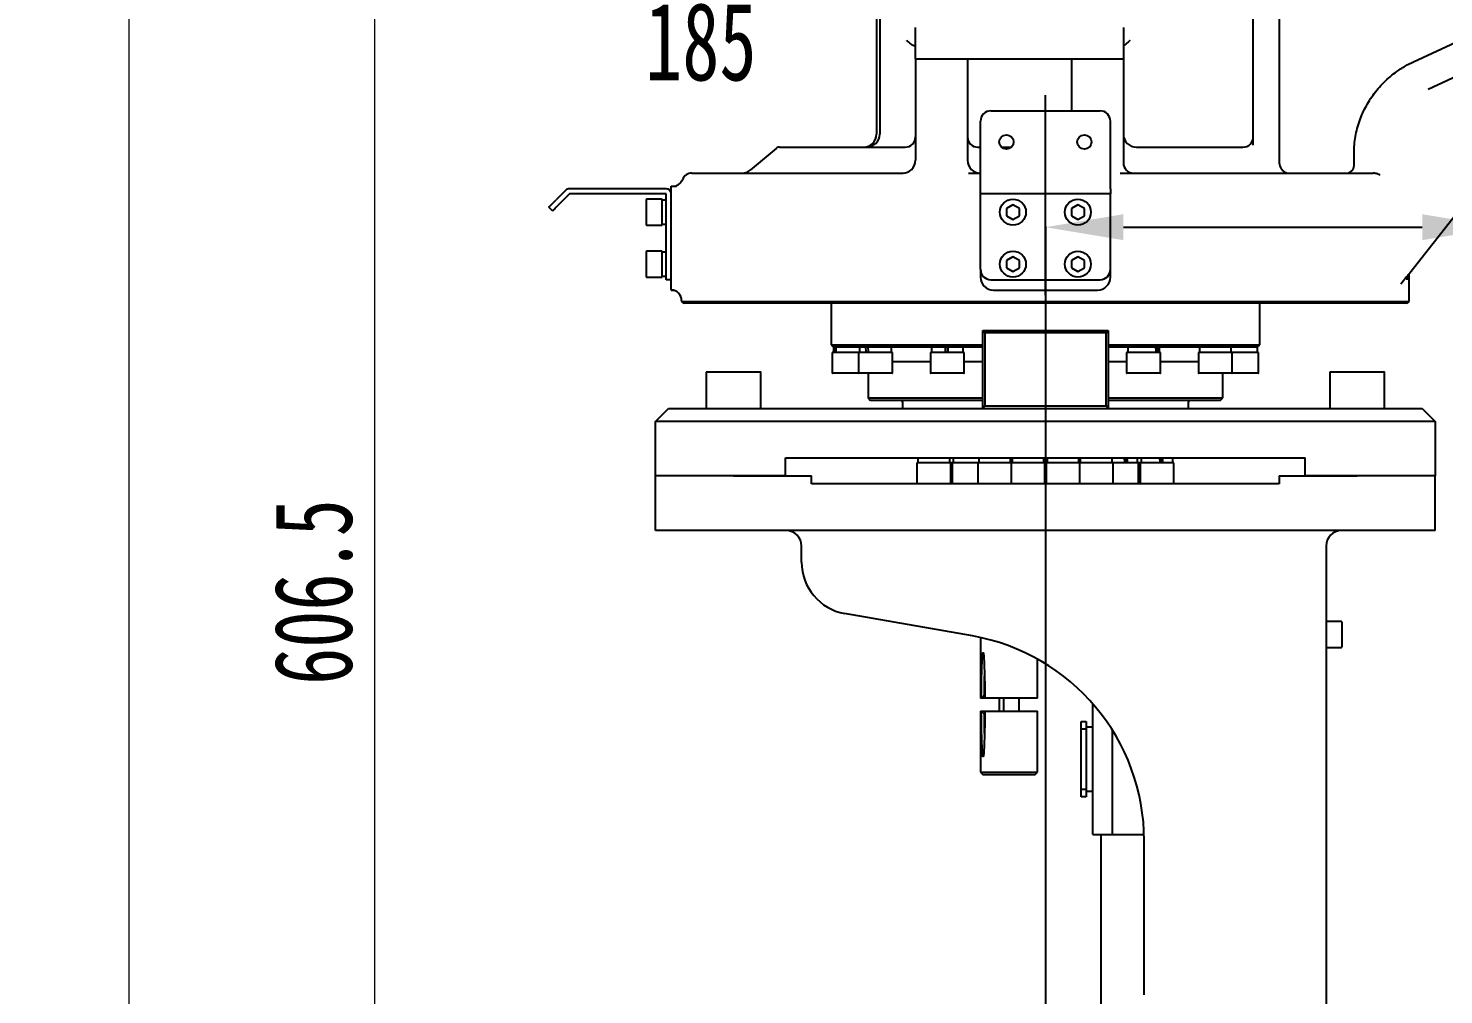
# Model space of a CAD drawing. Header units: millimetres. Extents: x 0 to 420, y 0 to 297.
# Drawn here: x 51.1 to 105.6, y 143.9 to 181.1 of the extents above; entities that cross this region are included whole.
import ezdxf

# ---------------------------------------------------------------- set-up
doc = ezdxf.new("R2010")
doc.units = ezdxf.units.MM
doc.linetypes.add('CENTERX2', pattern=[20.32, 12.7, -2.54, 2.54, -2.54])
doc.layers.get('0').update_dxf_attribs({"lineweight": 18})
doc.layers.add('中心线层', color=1, linetype='CENTERX2', lineweight=18)
doc.layers.add('标注层', color=7, linetype='Continuous', lineweight=15)
doc.styles.add('SLDTEXTSTYLE6', font='', dxfattribs={"width": 0.7})
doc.styles.get("Standard").update_dxf_attribs({"font": ''})
doc.styles.get('SLDTEXTSTYLE6').set_extended_font_data('宋体')
doc.styles.get('Standard').set_extended_font_data('宋体')
doc.dimstyles.new('2', dxfattribs={"dimscale": 2, "dimtxt": 2.5, "dimasz": 2.5, "dimexe": 1.25, "dimexo": 0.625, "dimtad": 1, "dimtih": 1, "dimtoh": 1, "dimdec": 0, "dimlfac": 10, "dimdsep": 46, "dimtxsty": 'Standard', "dimcen": 2.5, "dimdle": 5, "dimadec": 0, "dimazin": 0, "dimtfac": 1, "dimtdec": 0, "dimtmove": 0, "dimatfit": 3, "dimfxl": 1, "dimtolj": 1, "dimarcsym": 0})
doc.dimstyles.new('SLDDIMSTYLE3', dxfattribs={"dimtxt": 3, "dimasz": 3, "dimexe": 0, "dimexo": 0.0625, "dimgap": 0.75, "dimtad": 1, "dimdec": 1, "dimlfac": 10, "dimrnd": 1e-09, "dimzin": 12, "dimdsep": 46, "dimtxsty": 'SLDTEXTSTYLE6', "dimcen": 0.09, "dimdle": 6, "dimadec": 0, "dimazin": 3, "dimtfac": 1, "dimtdec": 3, "dimtofl": 0, "dimtmove": 0, "dimatfit": 3, "dimfxl": 1, "dimfrac": 2, "dimtolj": 1, "dimarcsym": 0})
doc.dimstyles.new('SLDDIMSTYLE5', dxfattribs={"dimtxt": 3, "dimasz": 3, "dimexe": 0, "dimexo": 0.0625, "dimgap": 0.75, "dimtad": 1, "dimdec": 6, "dimlfac": 10, "dimrnd": 1e-09, "dimzin": 12, "dimdsep": 46, "dimtxsty": 'SLDTEXTSTYLE6', "dimcen": 0.09, "dimdle": 6, "dimadec": 0, "dimazin": 3, "dimtfac": 1, "dimtdec": 3, "dimtofl": 0, "dimtmove": 0, "dimatfit": 3, "dimfxl": 1, "dimfrac": 2, "dimtolj": 1, "dimarcsym": 0})

# ---------------------------------------------------------------- blocks, each defined once
blk = doc.blocks.new('*X12')
at = {"layer": '标注层', "transparency": 16777216}
for points in [[(55.004, 272.821), (54.543, 269.821), (55.466, 269.821)], [(55.004, 129.828), (55.466, 132.828), (54.543, 132.828)]]:
    blk.add_hatch(color=256, dxfattribs=at).paths.add_polyline_path(points, flags=0)
for p, q in [((168.537, 272.821), (54.504, 272.821)), ((55.004, 272.821), (55.004, 129.828)), ((72.275, 129.828), (54.504, 129.828))]:
    blk.add_line(p, q, dxfattribs=at)
at = {"layer": '标注层', "transparency": 16777216, "insert": (51.137, 196.087), "char_height": 3, "width": 17.01117, "attachment_point": 1, "rotation": 90, "style": 'SLDTEXTSTYLE6'}
blk.add_mtext('1429.9', dxfattribs=at)
blk = doc.blocks.new('*X14')
at = {"layer": '标注层', "transparency": 16777216}
for points in [[(64.456, 190.478), (63.994, 187.478), (64.917, 187.478)], [(64.456, 129.828), (64.917, 132.828), (63.994, 132.828)]]:
    blk.add_hatch(color=256, dxfattribs=at).paths.add_polyline_path(points, flags=0)
for p, q in [((107.775, 190.478), (63.956, 190.478)), ((64.456, 190.478), (64.456, 129.828)), ((100.275, 129.828), (63.956, 129.828))]:
    blk.add_line(p, q, dxfattribs=at)
at = {"layer": '标注层', "transparency": 16777216, "insert": (60.589, 155.788), "char_height": 3, "width": 14.35978, "attachment_point": 1, "rotation": 90, "style": 'SLDTEXTSTYLE6'}
blk.add_mtext('606.5', dxfattribs=at)
blk = doc.blocks.new('*X16')
at = {"linetype": 'Continuous', "transparency": 16777216}
for points in [[(93.275, 173.9), (93.275, 172.9), (90.275, 173.4)], [(104.775, 173.9), (104.775, 172.9), (107.775, 173.4)]]:
    blk.add_hatch(color=0, dxfattribs=at).paths.add_polyline_path(points, flags=0)
at = {"color": 0, "linetype": 'Continuous', "lineweight": -2, "transparency": 16777216}
for p, q in [((107.775, 180.966), (107.775, 173.4)), ((90.275, 170.841), (90.275, 173.4)), ((93.275, 173.4), (104.775, 173.4)), ((107.775, 173.4), (118.514, 173.4))]:
    blk.add_line(p, q, dxfattribs=at)
at = {"color": 0, "linetype": 'Continuous', "lineweight": 0, "transparency": 16777216, "insert": (115.314, 177.15), "char_height": 3, "width": 7.95419, "attachment_point": 2, "style": 'SLDTEXTSTYLE6'}
blk.add_mtext('175', dxfattribs=at)
blk = doc.blocks.new('*X17')
at = {"linetype": 'Continuous', "transparency": 16777216}
for points in [[(92.275, 183.299), (92.275, 182.299), (89.275, 182.799)], [(104.775, 183.299), (104.775, 182.299), (107.775, 182.799)]]:
    blk.add_hatch(color=0, dxfattribs=at).paths.add_polyline_path(points, flags=0)
at = {"color": 0, "linetype": 'Continuous', "lineweight": -2, "transparency": 16777216}
for p, q in [((89.275, 198.016), (89.275, 182.799)), ((89.275, 182.799), (73.816, 182.799)), ((104.775, 182.799), (92.275, 182.799)), ((107.775, 181.091), (107.775, 182.799))]:
    blk.add_line(p, q, dxfattribs=at)
at = {"color": 0, "linetype": 'Continuous', "lineweight": 0, "transparency": 16777216, "insert": (77.016, 182.049), "char_height": 3, "width": 7.95419, "attachment_point": 2, "style": 'SLDTEXTSTYLE6'}
blk.add_mtext('185', dxfattribs=at)
blk = doc.blocks.new('SW_CENTERMARKSYMBOL_0')
at = {"layer": '中心线层', "color": 0}
for p, q in [((0, 0.3), (0, 9.45)), ((-0.3, 0), (-9.45, 0)), ((0, 0), (-0.15, 0)), ((0, 0), (0, 0.15)), ((0, 0), (0, -0.15)), ((0, 0), (0.15, 0)), ((0.3, 0), (9.45, 0)), ((0, -0.3), (0, -9.45))]:
    blk.add_line(p, q, dxfattribs=at)
blk = doc.blocks.new('*X41')
at = {"layer": '标注层', "transparency": 16777216}
for points in [[(95.275, 119.71), (95.275, 118.043), (90.275, 118.876)], [(230.664, 119.71), (230.664, 118.043), (235.664, 118.876)]]:
    blk.add_hatch(color=0, dxfattribs=at).paths.add_polyline_path(points, flags=0)
at = {"layer": '标注层', "color": 0, "lineweight": -2, "transparency": 16777216}
for p, q in [((235.664, 191.99), (235.664, 116.376)), ((90.275, 173.428), (90.275, 116.376)), ((95.275, 118.876), (230.664, 118.876))]:
    blk.add_line(p, q, dxfattribs=at)
at = {"layer": '标注层', "color": 0, "transparency": 16777216, "insert": (162.969, 122.626), "char_height": 5, "width": 40.50279, "attachment_point": 5}
blk.add_mtext('1453.9', dxfattribs=at)

msp = doc.modelspace()

# ---------------------------------------------------------------- linework, layer by layer
at = {"color": 161, "linetype": 'Continuous', "lineweight": 25, "true_color": 0x67adff}
for p, q in [((98.27515766, 176.55043494), (98.27515766, 185.11008214)), ((99.2751582, 185.14142226), (99.2751582, 175.8780409)), ((83.77515808, 182.57804107), (83.77515808, 176.97803866)), ((83.89863357, 182.57804107), (83.89863357, 176.97803866)), ((111.79003105, 181.86811399), (105.0049989, 178.70420407)), ((85.27515777, 179.87804007), (85.27515777, 181.0780425)), ((93.27515778, 181.0780425), (93.27515778, 179.87804007)), ((111.89481303, 181.2785704), (104.29404363, 171.63629424)), ((85.23256541, 180.37803959), (85.27515777, 180.37803959)), ((93.27515778, 180.37803959), (93.28068238, 180.37803959)), ((104.43565533, 179.76276766), (106.23169676, 180.60027551)), ((85.27515777, 179.87804007), (85.27515777, 175.97803961)), ((85.27515777, 179.87804007), (87.22909712, 179.87804007)), ((87.22909712, 179.87804007), (91.32121861, 179.87804007)), ((87.27515791, 179.87804007), (87.27515791, 175.97803961)), ((91.27515782, 179.87804007), (91.27515782, 177.87803899)), ((91.32121861, 179.87804007), (93.27515778, 179.87804007)), ((93.27515778, 179.87804007), (93.27515778, 175.8780409)), ((90.27515784, 170.77803983), (90.27515784, 178.47803983)), ((88.17515787, 177.87803899), (92.37515781, 177.87803899)), ((87.77515781, 174.87803887), (87.77515781, 177.47804116)), ((92.77515788, 174.87803887), (92.77515788, 177.47804116)), ((80.03970519, 176.47803914), (84.8751577, 176.47803914)), ((87.67515779, 176.47803914), (87.77515781, 176.47803914)), ((88.58641204, 176.47803914), (88.96390371, 176.47803914)), ((93.77515786, 176.47803914), (97.8751576, 176.47803914)), ((79.91114766, 176.43124949), (78.91456619, 175.59501719)), ((102.15185494, 175.77803921), (102.15185494, 176.26377236)), ((76.6751571, 175.47804009), (84.79568459, 175.47804009)), ((87.32099835, 175.47804009), (87.77515781, 175.47804009)), ((93.15055296, 175.47804009), (102.88269505, 175.47804009)), ((75.67515806, 174.87803887), (71.95800081, 174.87803887)), ((75.87515846, 174.97804057), (76.0736762, 174.97804057)), ((75.87515846, 174.67803847), (75.87515846, 174.97804057)), ((87.77515781, 174.67803847), (87.77515781, 174.87803887)), ((92.77515788, 174.87803887), (92.77515788, 174.67803847)), ((71.81657985, 174.81946241), (71.45089344, 174.45377599)), ((71.95800081, 174.67803847), (71.5923144, 174.31235503)), ((75.67515806, 174.67803847), (71.95800081, 174.67803847)), ((74.92315755, 173.48804068), (74.92315755, 174.46803938)), ((75.52315727, 174.47804104), (74.93315772, 174.47804104)), ((75.52315727, 173.47803902), (75.52315727, 174.47804104)), ((75.67515806, 174.43828475), (75.52315727, 174.43828475)), ((75.67515806, 171.77804004), (75.67515806, 174.67803847)), ((75.87515846, 171.77804004), (75.87515846, 174.67803847)), ((75.87515846, 171.47804092), (75.87515846, 174.47804104)), ((92.77515788, 174.67803847), (87.77515781, 174.67803847)), ((87.77515781, 171.77804004), (87.77515781, 174.67803847)), ((92.77515788, 171.77804004), (92.77515788, 174.67803847)), ((71.30947247, 174.02951311), (71.16805151, 174.17093407)), ((89.02515782, 174.26403951), (88.77747454, 174.12103902)), ((88.77747454, 174.12103902), (88.77747454, 173.83504104)), ((88.77747454, 173.83504104), (89.02515782, 173.69204055)), ((89.27284111, 174.12103902), (89.02515782, 174.26403951)), ((89.02515782, 173.69204055), (89.27284111, 173.83504104)), ((89.27284111, 173.83504104), (89.27284111, 174.12103902)), ((91.52515786, 174.26403951), (91.27747458, 174.12103902)), ((91.27747458, 174.12103902), (91.27747458, 173.83504104)), ((91.27747458, 173.83504104), (91.52515786, 173.69204055)), ((91.77284114, 174.12103902), (91.52515786, 174.26403951)), ((91.52515786, 173.69204055), (91.77284114, 173.83504104)), ((91.77284114, 173.83504104), (91.77284114, 174.12103902)), ((74.93315772, 173.47803902), (75.52315727, 173.47803902)), ((75.52315727, 173.51779233), (75.67515806, 173.51779233)), ((74.92315755, 171.4880396), (74.92315755, 172.46803831)), ((75.52315727, 172.47803997), (74.93315772, 172.47803997)), ((75.52315727, 171.47804092), (75.52315727, 172.47803997)), ((75.67515806, 172.43828665), (75.52315727, 172.43828665)), ((89.02515782, 172.26403843), (88.77747454, 172.12104093)), ((88.77747454, 172.12104093), (88.77747454, 171.83503996)), ((89.27284111, 172.12104093), (89.02515782, 172.26403843)), ((89.27284111, 171.83503996), (89.27284111, 172.12104093)), ((91.52515786, 172.26403843), (91.27747458, 172.12104093)), ((91.27747458, 172.12104093), (91.27747458, 171.83503996)), ((91.77284114, 172.12104093), (91.52515786, 172.26403843)), ((91.77284114, 171.83503996), (91.77284114, 172.12104093)), ((75.67515806, 171.37803923), (75.67515806, 171.77804004)), ((87.77515781, 171.77804004), (87.77515781, 171.47804092)), ((88.77747454, 171.83503996), (89.02515782, 171.69203948)), ((89.02515782, 171.69203948), (89.27284111, 171.83503996)), ((91.27747458, 171.83503996), (91.52515786, 171.69203948)), ((91.52515786, 171.69203948), (91.77284114, 171.83503996)), ((92.77515788, 171.47804092), (92.77515788, 171.77804004)), ((104.2751579, 170.53577494), (104.2751579, 171.61233615)), ((74.93315772, 171.47804092), (75.52315727, 171.47804092)), ((75.52315727, 171.51779424), (75.67515806, 171.51779424)), ((75.87515846, 171.37803923), (75.67515806, 171.37803923)), ((75.87515846, 170.97803842), (75.87515846, 171.47804092)), ((88.17515787, 171.37803923), (92.37515781, 171.37803923)), ((75.87515846, 170.97803842), (76.01472274, 170.97803842)), ((76.27515778, 170.57804059), (76.27515778, 170.53577494)), ((76.27515778, 170.53577494), (76.37515799, 170.4780389)), ((76.27515778, 170.53577494), (90.27515784, 170.53577494)), ((90.27515784, 170.4780389), (76.37515799, 170.4780389)), ((82.02515751, 170.4780389), (82.02515751, 168.87803864)), ((88.27515789, 170.97803842), (90.27515784, 170.97803842)), ((90.27515784, 170.97803842), (92.2751578, 170.97803842)), ((90.27515784, 170.53577494), (104.2751579, 170.53577494)), ((104.1751577, 170.4780389), (90.27515784, 170.4780389)), ((98.52515817, 168.87803864), (98.52515817, 170.4780389)), ((104.1751577, 170.4780389), (104.2751579, 170.53577494)), ((87.86144819, 169.42804049), (87.94227656, 169.3280388)), ((87.86144819, 169.42804049), (92.68886749, 169.42804049)), ((87.86144819, 166.42804038), (87.86144819, 169.42804049)), ((92.60803912, 169.3280388), (92.68886749, 169.42804049)), ((92.68886749, 169.42804049), (92.68886749, 166.42804038)), ((82.02515751, 168.87803864), (82.12515772, 168.77803992)), ((82.02515751, 168.87803864), (87.86144819, 168.87803864)), ((92.60803912, 169.3280388), (87.94227656, 169.3280388)), ((87.94227656, 169.3280388), (87.94227656, 166.52803909)), ((92.60803912, 166.52803909), (92.60803912, 169.3280388)), ((92.68886749, 168.87803864), (98.52515817, 168.87803864)), ((98.42515797, 168.77803992), (98.52515817, 168.87803864)), ((82.07515762, 168.5785402), (82.07515762, 167.78854023)), ((83.08666632, 168.5785402), (82.07515762, 168.5785402)), ((82.11484909, 168.77803992), (82.11484909, 168.5785402)), ((82.12598399, 168.77803992), (82.11484909, 168.77803992)), ((83.15974236, 168.77803992), (82.12598399, 168.77803992)), ((83.08666632, 168.5785402), (83.08666632, 167.78854023)), ((84.38666597, 168.5785402), (83.08666632, 168.5785402)), ((83.1263578, 168.77803992), (83.1263578, 168.5785402)), ((83.27579037, 168.77803992), (83.15974236, 168.77803992)), ((86.10015795, 168.77803992), (83.27579037, 168.77803992)), ((84.3469745, 168.5785402), (84.3469745, 168.77803992)), ((84.38666597, 167.78854023), (84.38666597, 168.5785402)), ((85.85015782, 168.5785402), (85.85015782, 167.78854023)), ((87.15015784, 168.5785402), (85.85015782, 168.5785402)), ((85.88984929, 168.77803992), (85.88984929, 168.5785402)), ((86.30107217, 168.77803992), (86.10015795, 168.77803992)), ((87.86144819, 168.77803992), (86.30107217, 168.77803992)), ((87.11046636, 168.5785402), (87.11046636, 168.77803992)), ((87.15015784, 167.78854023), (87.15015784, 168.5785402)), ((94.24924352, 168.77803992), (92.68886749, 168.77803992)), ((93.40015784, 168.5785402), (93.40015784, 167.78854023)), ((94.70015787, 168.5785402), (93.40015784, 168.5785402)), ((93.43984932, 168.77803992), (93.43984932, 168.5785402)), ((94.45015774, 168.77803992), (94.24924352, 168.77803992)), ((97.27452532, 168.77803992), (94.45015774, 168.77803992)), ((94.66046639, 168.5785402), (94.66046639, 168.77803992)), ((94.70015787, 167.78854023), (94.70015787, 168.5785402)), ((96.16364971, 168.5785402), (96.16364971, 167.78854023)), ((97.46364937, 168.5785402), (96.16364971, 168.5785402)), ((96.20334119, 168.77803992), (96.20334119, 168.5785402)), ((97.39057333, 168.77803992), (97.27452532, 168.77803992)), ((98.4243317, 168.77803992), (97.39057333, 168.77803992)), ((97.46364937, 167.78854023), (97.46364937, 168.5785402)), ((98.47515807, 168.5785402), (97.46364937, 168.5785402)), ((98.43546659, 168.77803992), (98.42515797, 168.77803992)), ((98.43546659, 168.5785402), (98.43546659, 168.77803992)), ((98.47515807, 167.78854023), (98.47515807, 168.5785402)), ((77.22515747, 167.81803857), (77.22515747, 166.42804038)), ((77.23515764, 167.82804023), (79.31515783, 167.82804023)), ((79.325158, 166.42804038), (79.325158, 167.81803857)), ((83.10547084, 167.77853858), (82.08515779, 167.77853858)), ((83.10547084, 167.77853858), (83.09666574, 167.77853858)), ((84.37666618, 167.77853858), (83.10547084, 167.77853858)), ((83.45015779, 167.77853858), (83.45015779, 166.82804119)), ((84.38666597, 168.22804104), (85.85015782, 168.22804104)), ((86.00642555, 167.77853858), (85.86015798, 167.77853858)), ((87.14015767, 167.77853858), (86.00642555, 167.77853858)), ((87.15015784, 168.22804104), (87.86144819, 168.22804104)), ((92.68886749, 168.22804104), (93.40015784, 168.22804104)), ((94.1559548, 167.77853858), (93.41015801, 167.77853858)), ((94.6901577, 167.77853858), (94.1559548, 167.77853858)), ((94.70015787, 168.22804104), (96.16364971, 168.22804104)), ((97.22086996, 167.77853858), (96.17364951, 167.77853858)), ((97.10015789, 166.82804119), (97.10015789, 167.77853858)), ((97.45364994, 167.77853858), (97.22086996, 167.77853858)), ((98.42468709, 167.77853858), (97.45364994, 167.77853858)), ((98.4651579, 167.77853858), (98.42468709, 167.77853858)), ((101.22515768, 167.81803857), (101.22515768, 166.42804038)), ((101.23515785, 167.82804023), (103.31515804, 167.82804023)), ((103.32515821, 166.42804038), (103.32515821, 167.81803857)), ((83.45015779, 166.82804119), (83.550158, 166.72803949)), ((83.45015779, 166.82804119), (87.86144819, 166.82804119)), ((87.86144819, 166.72803949), (83.550158, 166.72803949)), ((84.77515787, 166.67804014), (84.77515787, 166.42804038)), ((92.68886749, 166.82804119), (97.10015789, 166.82804119)), ((97.00015769, 166.72803949), (92.68886749, 166.72803949)), ((95.77515781, 166.42804038), (95.77515781, 166.67804014)), ((97.00015769, 166.72803949), (97.10015789, 166.82804119)), ((75.27515725, 165.92804085), (75.77515826, 166.42804038)), ((75.77515826, 166.42804038), (78.27515811, 166.42804038)), ((78.27515811, 166.42804038), (102.27515757, 166.42804038)), ((87.94227656, 166.52803909), (87.86144819, 166.42804038)), ((87.94227656, 166.52803909), (92.60803912, 166.52803909)), ((92.68886749, 166.42804038), (92.60803912, 166.52803909)), ((102.27515757, 166.42804038), (104.77515743, 166.42804038)), ((104.77515743, 166.42804038), (105.27515844, 165.92804085)), ((75.27515725, 163.82804107), (75.27515725, 165.92804085)), ((78.27515811, 165.92804085), (75.27515725, 165.92804085)), ((102.27515757, 165.92804085), (78.27515811, 165.92804085)), ((105.27515844, 165.92804085), (102.27515757, 165.92804085)), ((105.27515844, 165.92804085), (105.27515844, 163.82804107)), ((80.27515769, 163.82804107), (80.27515769, 164.528041)), ((80.27515769, 164.528041), (100.27515799, 164.528041)), ((85.37074238, 164.528041), (85.37074238, 164.32854127)), ((86.59135945, 164.32854127), (86.59135945, 164.528041)), ((86.73040666, 164.528041), (86.73040666, 164.32854127)), ((87.71269009, 164.528041), (87.71269009, 164.32854127)), ((88.93330725, 164.32854127), (88.93330725, 164.528041)), ((88.99218109, 164.528041), (88.99218109, 164.32854127)), ((90.21279816, 164.32854127), (90.21279816, 164.528041)), ((90.33751753, 164.528041), (90.33751753, 164.32854127)), ((91.5581346, 164.32854127), (91.5581346, 164.528041)), ((91.61700843, 164.528041), (91.61700843, 164.32854127)), ((92.8376256, 164.32854127), (92.8376256, 164.528041)), ((93.81990902, 164.32854127), (93.81990902, 164.528041)), ((93.95895623, 164.528041), (93.95895623, 164.32854127)), ((95.1795733, 164.32854127), (95.1795733, 164.528041)), ((100.27515799, 163.82804107), (100.27515799, 164.528041)), ((85.33105091, 164.32854127), (85.33105091, 163.53854131)), ((85.36922582, 164.32854127), (85.33105091, 164.32854127)), ((86.63105093, 164.32854127), (85.36922582, 164.32854127)), ((86.63105093, 163.53854131), (86.63105093, 164.32854127)), ((86.69071518, 164.32854127), (86.63105093, 164.32854127)), ((86.69071518, 164.32854127), (86.69071518, 163.53854131)), ((86.72889009, 164.32854127), (86.69071518, 164.32854127)), ((87.67299861, 164.32854127), (86.72889009, 164.32854127)), ((87.67299861, 164.32854127), (87.67299861, 163.53854131)), ((88.81898387, 164.32854127), (87.67299861, 164.32854127)), ((88.95248961, 164.32854127), (88.81898387, 164.32854127)), ((88.95248961, 164.32854127), (88.95248961, 163.53854131)), ((90.09847483, 164.32854127), (88.95248961, 164.32854127)), ((90.25248964, 164.32854127), (90.09847483, 164.32854127)), ((90.25248964, 163.53854131), (90.25248964, 164.32854127)), ((90.29782604, 164.32854127), (90.29782604, 163.53854131)), ((91.44381121, 164.32854127), (90.29782604, 164.32854127)), ((91.59782607, 164.32854127), (91.44381121, 164.32854127)), ((91.59782607, 163.53854131), (91.59782607, 164.32854127)), ((92.72330221, 164.32854127), (91.59782607, 164.32854127)), ((92.87731707, 164.32854127), (92.72330221, 164.32854127)), ((92.87731707, 163.53854131), (92.87731707, 164.32854127)), ((93.8596005, 164.32854127), (92.87731707, 164.32854127)), ((93.8596005, 163.53854131), (93.8596005, 164.32854127)), ((93.91926475, 164.32854127), (93.8596005, 164.32854127)), ((93.91926475, 164.32854127), (93.91926475, 163.53854131)), ((95.21926478, 164.32854127), (93.91926475, 164.32854127)), ((95.21926478, 163.53854131), (95.21926478, 164.32854127)), ((78.27515811, 163.82804107), (75.27515725, 163.82804107)), ((75.27515725, 161.72804128), (75.27515725, 163.82804107)), ((80.27515769, 163.82804107), (78.27515811, 163.82804107)), ((78.27515811, 163.82804107), (81.27515748, 163.82804107)), ((81.27515748, 163.52803897), (81.27515748, 163.82804107)), ((99.2751582, 163.52803897), (81.27515748, 163.52803897)), ((86.62105076, 163.52853965), (85.3410507, 163.52853965)), ((86.70071498, 163.52853965), (86.62105076, 163.52853965)), ((87.68299878, 163.52853965), (86.70071498, 163.52853965)), ((88.96248969, 163.52853965), (87.68299878, 163.52853965)), ((90.24248964, 163.52853965), (88.96248969, 163.52853965)), ((90.29782604, 163.72803937), (90.25248964, 163.72803937)), ((91.587826, 163.52853965), (90.30782604, 163.52853965)), ((92.8673169, 163.52853965), (91.587826, 163.52853965)), ((93.0955429, 163.52853965), (92.8673169, 163.52853965)), ((93.84960071, 163.52853965), (93.0955429, 163.52853965)), ((93.92926492, 163.52853965), (93.84960071, 163.52853965)), ((94.45520737, 163.52853965), (93.92926492, 163.52853965)), ((95.20926498, 163.52853965), (94.45520737, 163.52853965)), ((99.2751582, 163.82804107), (99.2751582, 163.52803897)), ((99.2751582, 163.82804107), (102.27515757, 163.82804107)), ((102.27515757, 163.82804107), (100.27515799, 163.82804107)), ((105.27515844, 163.82804107), (102.27515757, 163.82804107)), ((105.27515844, 161.72804128), (105.27515844, 163.82804107)), ((78.27515811, 161.72804128), (75.27515725, 161.72804128)), ((102.27515757, 161.72804128), (78.27515811, 161.72804128)), ((105.27515844, 161.72804128), (102.27515757, 161.72804128)), ((80.89472562, 160.50623845), (80.89472562, 161.12804007)), ((101.07515812, 161.12804007), (101.07515812, 136.57299991)), ((87.46434324, 157.6696385), (82.54742906, 158.53662383)), ((101.66515768, 158.22803866), (101.07515812, 158.22803866)), ((101.67515785, 158.21803998), (101.67515785, 157.23804127)), ((87.78166831, 157.60704767), (87.78166831, 155.27804088)), ((101.07515812, 157.22803961), (101.66515768, 157.22803961)), ((89.96864729, 155.27804088), (89.96864729, 156.77979182)), ((87.78195925, 155.27804088), (87.78166831, 155.27804088)), ((87.80807056, 155.27804088), (87.78195925, 155.27804088)), ((87.80892458, 155.27804088), (87.80807056, 155.27804088)), ((87.80892458, 155.27804088), (87.91212686, 155.39785813)), ((87.94340831, 155.27804088), (87.80892458, 155.27804088)), ((87.91212686, 155.39785813), (87.94276718, 155.39785813)), ((87.9695198, 155.27804088), (87.94340831, 155.27804088)), ((88.48627996, 155.27804088), (87.9695198, 155.27804088)), ((89.48569823, 155.27804088), (88.48627996, 155.27804088)), ((88.48990299, 155.27804088), (88.48990299, 154.77803986)), ((88.66041269, 155.27804088), (88.66041269, 154.77803986)), ((89.26041261, 154.77803986), (89.26041261, 155.27804088)), ((89.96864729, 155.27804088), (89.48569823, 155.27804088)), ((87.78166831, 154.77803986), (87.78166831, 152.42804032)), ((87.78166831, 154.77803986), (87.78195925, 154.77803986)), ((87.78195925, 154.77803986), (87.80807056, 154.77803986)), ((87.80807056, 154.77803986), (87.80892458, 154.77803986)), ((87.91212686, 154.65821963), (87.80892458, 154.77803986)), ((87.80892458, 154.77803986), (87.94340831, 154.77803986)), ((87.94340831, 154.77803986), (87.9695198, 154.77803986)), ((87.9695198, 154.77803986), (88.48627996, 154.77803986)), ((88.48627996, 154.77803986), (89.48569823, 154.77803986)), ((89.48569823, 154.77803986), (89.96864729, 154.77803986)), ((89.96864729, 152.42804032), (89.96864729, 154.77803986)), ((92.1051579, 150.02803992), (92.1051579, 155.04846763)), ((87.94276718, 154.65821963), (87.91212686, 154.65821963)), ((91.65515783, 154.37804054), (91.84515778, 154.37804054)), ((91.65515783, 154.07803993), (91.65515783, 154.37804054)), ((91.84515778, 154.37804054), (91.84515778, 154.07803993)), ((91.84515778, 154.17804014), (92.1051579, 154.17804014)), ((91.84515778, 154.07803993), (91.65515783, 154.07803993)), ((91.65515783, 151.77803974), (91.65515783, 154.07803993)), ((91.84515778, 154.07803993), (91.84515778, 151.77803974)), ((92.85515793, 150.02803992), (92.85515793, 154.03754007)), ((87.78166831, 152.42804032), (87.88166833, 152.32804011)), ((87.78166831, 152.42804032), (87.78195925, 152.42804032)), ((87.78195925, 152.42804032), (87.9695198, 152.42804032)), ((87.88190097, 152.32804011), (87.88166833, 152.32804011)), ((88.06946151, 152.32804011), (87.88190097, 152.32804011)), ((87.9695198, 152.42804032), (88.48627996, 152.42804032)), ((88.48286964, 152.32804011), (88.06946151, 152.32804011)), ((89.4822881, 152.32804011), (88.48286964, 152.32804011)), ((88.48627996, 152.42804032), (89.48569823, 152.42804032)), ((89.86864727, 152.32804011), (89.4822881, 152.32804011)), ((89.48569823, 152.42804032), (89.96864729, 152.42804032)), ((89.86864727, 152.32804011), (89.96864729, 152.42804032)), ((91.65515783, 151.77803974), (91.84515778, 151.77803974)), ((91.65515783, 151.47803914), (91.65515783, 151.77803974)), ((91.84515778, 151.47803914), (91.65515783, 151.47803914)), ((91.84515778, 151.77803974), (91.84515778, 151.47803914)), ((92.1051579, 151.67803954), (91.84515778, 151.67803954)), ((92.1051579, 150.02803992), (92.85515793, 150.02803992)), ((92.40515776, 150.02803992), (92.40515776, 141.8280397)), ((92.85515793, 150.02803992), (94.07165073, 150.02803992)), ((94.07515772, 143.86490326), (94.07515772, 149.79117702))]:
    msp.add_line(p, q, dxfattribs=at)
for points in [[(71.16805151, 174.17093407), (71.17348597, 174.17636703), (71.18958071, 174.19246327), (71.21571884, 174.21859991), (71.25089303, 174.25377559), (71.29375473, 174.29663729), (71.34265438, 174.34553694), (71.39571444, 174.39859699), (71.45089344, 174.45377599)], [(71.5923144, 174.31235503), (71.5371354, 174.25717305), (71.48407534, 174.20411598), (71.43517569, 174.15521633), (71.39231548, 174.11235463), (71.3571398, 174.07717895), (71.33100316, 174.05104231), (71.31490693, 174.03494607), (71.30947247, 174.02951311)], [(104.29404363, 171.63629424), (104.17362884, 171.48353647), (104.05811206, 171.33699249), (103.95219758, 171.2026317)], [(87.80807056, 155.27804088), (87.80988068, 155.54798137), (87.81293709, 155.80808412), (87.8171815, 156.05342578), (87.82253418, 156.27936911), (87.82889344, 156.48163151), (87.83613913, 156.65639233), (87.84413416, 156.8003435), (87.8527271, 156.91075813), (87.86175553, 156.98555004), (87.87104864, 157.02330362), (87.88043041, 157.02330362), (87.88972333, 156.98555004), (87.89875176, 156.91075813), (87.90734489, 156.8003435), (87.91533973, 156.65639233), (87.92258542, 156.48163151), (87.92894487, 156.27936911), (87.93429736, 156.05342578), (87.93854196, 155.80808412), (87.94159819, 155.54798137), (87.94340831, 155.27804088)], [(87.94340831, 154.77803986), (87.94159819, 154.50809937), (87.93854196, 154.24799662), (87.93429736, 154.00265347), (87.92894487, 153.77671163), (87.92258542, 153.57444774), (87.91533973, 153.39968692), (87.90734489, 153.25573575), (87.89875176, 153.14532112), (87.88972333, 153.07052921), (87.88043041, 153.03277563), (87.87104864, 153.03277563), (87.86175553, 153.07052921), (87.8527271, 153.14532112), (87.84413416, 153.25573575), (87.83613913, 153.39968692), (87.82889344, 153.57444774), (87.82253418, 153.77671163), (87.8171815, 154.00265347), (87.81293709, 154.24799662), (87.80988068, 154.50809937), (87.80807056, 154.77803986)]]:
    msp.add_lwpolyline(points, dxfattribs=at)
for centre, radius in [((88.77515784, 176.67803983), 0.275), ((91.77515784, 176.67803983), 0.275), ((89.02515784, 173.97803983), 0.5), ((91.52515784, 173.97803983), 0.5), ((89.02515784, 171.97803983), 0.5), ((91.52515784, 171.97803983), 0.5)]:
    msp.add_circle(centre, radius, dxfattribs=at)
for centre, radius, start, end in [((88.17515784, 177.47803983), 0.4, 90, 180), ((92.37515784, 177.47803983), 0.4, 0, 90), ((80.03970548, 176.27803983), 0.2, 90, 130), ((83.27515784, 176.97803983), 0.5, 270, 0), ((83.39863368, 176.97803983), 0.5, 270, 0), ((84.87515784, 176.87803983), 0.4, 270, 0), ((87.67515784, 176.87803983), 0.4, 180, 270), ((93.77515784, 176.97803983), 0.5, 180, 270), ((97.87515784, 176.87803983), 0.4, 270, 0), ((84.77515784, 175.97803983), 0.5, 270, 0), ((87.77515784, 175.97803983), 0.5, 180, 270), ((76.67515784, 175.07803983), 0.4, 90, 157.975687163), ((78.59317273, 175.97803983), 0.5, 270, 310), ((93.67515784, 175.87803983), 0.4, 180, 270), ((99.67515784, 175.87803983), 0.4, 180, 216.017085424), ((101.85185467, 175.77803983), 0.3, 270, 0), ((71.95800055, 174.67803983), 0.2, 90, 135), ((75.67515784, 174.67803983), 0.2, 0, 90), ((75.93353799, 175.37803983), 0.4, 270, 337.975687163), ((74.93315784, 174.46803983), 0.01, 90, 180), ((74.93315784, 173.48803983), 0.01, 180, 270), ((74.93315784, 172.46803983), 0.01, 90, 180), ((88.17515784, 171.77803983), 0.4, 180, 270), ((92.37515784, 171.77803983), 0.4, 270, 360), ((74.93315784, 171.48803983), 0.01, 180, 270), ((88.27515784, 171.47803983), 0.5, 180, 270), ((92.27515784, 171.47803983), 0.5, 270, 0), ((75.87515784, 170.57803983), 0.4, 360, 90), ((77.23515784, 167.81803983), 0.01, 90, 180), ((79.31515784, 167.81803983), 0.01, 0, 90), ((82.08515784, 167.78853983), 0.01, 180, 270), ((83.09666604, 167.78853983), 0.01, 180, 270), ((84.37666604, 167.78853983), 0.01, 270, 0), ((85.86015784, 167.78853983), 0.01, 180, 270), ((87.14015784, 167.78853983), 0.01, 270, 0), ((93.41015784, 167.78853983), 0.01, 180, 270), ((94.69015784, 167.78853983), 0.01, 270, 0), ((96.17364964, 167.78853983), 0.01, 180, 270), ((97.45364964, 167.78853983), 0.01, 270, 0), ((98.46515784, 167.78853983), 0.01, 270, 0), ((101.23515784, 167.81803983), 0.01, 90, 180), ((103.31515784, 167.81803983), 0.01, 0, 90), ((84.72515784, 166.67803983), 0.05, 0, 90), ((95.82515784, 166.67803983), 0.05, 90, 180), ((85.34105084, 163.53853983), 0.01, 180, 270), ((86.62105084, 163.53853983), 0.01, 270, 360), ((86.70071504, 163.53853983), 0.01, 180, 270), ((87.68299869, 163.53853983), 0.01, 180, 270), ((88.96248964, 163.53853983), 0.01, 180, 270), ((90.24248964, 163.53853983), 0.01, 270, 360), ((90.30782604, 163.53853983), 0.01, 180, 270), ((91.58782604, 163.53853983), 0.01, 270, 360), ((92.86731699, 163.53853983), 0.01, 270, 360), ((93.84960064, 163.53853983), 0.01, 270, 360), ((93.92926484, 163.53853983), 0.01, 180, 270), ((95.20926484, 163.53853983), 0.01, 270, 360), ((80.29472548, 161.12803983), 0.6, 0, 90), ((101.67515784, 161.12803983), 0.6, 90, 180), ((82.89472548, 160.50623909), 2, 180, 260), ((101.66515784, 158.21803983), 0.01, 0, 90), ((86.07515784, 149.79117693), 8, 0, 80), ((101.66515784, 157.23803983), 0.01, 270, 0), ((126.39708167, 155.18997068), 38.48551629, 178.326550336, 179.690503526), ((126.39776778, 154.86611895), 38.48620245, 180.309508633, 181.673437505)]:
    msp.add_arc(centre, radius, start, end, dxfattribs=at)
for centre, major_axis, ratio, start_param, end_param in [((82.72515784, 168.19549886), (-0.26913332, 6.95630603), 0.0787432987, 1.4839091675, 1.5126583736), ((82.72515784, 169.39689328), (-0.26913332, 6.95630603), 0.0787432987, 1.6568301233, 1.6856642918), ((83.73666604, 168.19549886), (-0.50713145, 6.95629427), 0.0488119028, 1.4833971704, 1.5121463765), ((83.73666604, 169.39689328), (-0.50713145, 6.95629427), 0.0488119028, 1.6563181262, 1.6851522947), ((86.50015784, 168.19549886), (-0.60883839, 6.95633733), 0.0060859045, 1.486423011, 1.5151722171), ((86.50015784, 168.19549886), (-0.39903647, 4.55922679), 0.0060859045, 1.4421415732, 1.4861500754), ((86.50015784, 169.39689328), (-0.60883839, 6.95633733), 0.0060859045, 1.6593439668, 1.6881781353), ((94.05015784, 168.19549886), (-0.34316096, 6.95629376), 0.0725522834, 4.7639013728, 4.7926505789), ((94.05015784, 169.39689328), (-0.34316096, 6.95629376), 0.0725522834, 4.5908954546, 4.6197296231), ((96.81364964, 168.19549886), (-0.04298916, 6.95633729), 0.0875162549, 4.7669395967, 4.7956888028), ((96.81364964, 169.39689328), (-0.04298916, 6.95633729), 0.0875162549, 4.5939336785, 4.622767847), ((93.20960064, 163.94549886), (-0.58981363, 6.9563256), 0.0225452766, 4.7655688657, 4.7943180718), ((93.20960064, 165.14689328), (-0.38656752, 4.5592191), 0.0225452766, 4.5300054537, 4.5743206344), ((93.20960064, 165.14689328), (-0.58981363, 6.9563256), 0.0225452766, 4.5925629475, 4.621397116), ((94.56926484, 163.94549886), (-0.58981363, 6.9563256), 0.0225452766, 4.7655688657, 4.7943180718), ((94.56926484, 165.14689328), (-0.38656752, 4.5592191), 0.0225452766, 4.5300054537, 4.5743206344), ((94.56926484, 165.14689328), (-0.58981363, 6.9563256), 0.0225452766, 4.5925629475, 4.621397116)]:
    msp.add_ellipse(centre, major_axis=major_axis, ratio=ratio, start_param=start_param, end_param=end_param, dxfattribs=at)
for points, knots in [([(85.23256541, 180.37803959), (85.21888279, 180.38082815), (85.18720998, 180.38728317), (85.1081855, 180.44057268), (85.0234733, 180.50968971), (84.96206603, 180.56112687), (84.94173574, 180.57780655), (84.94145483, 180.57803701)], [0, 0, 0, 0, 0.06696634897, 0.15501511002, 0.29074782059, 0.35550723367, 0.35641456034, 0.35641456034, 0.35641456034, 0.35641456034]), ([(93.52515772, 180.57803701), (93.52482907, 180.57778867), (93.51400826, 180.56961194), (93.45450091, 180.52338416), (93.37343702, 180.45359582), (93.30489388, 180.38968553), (93.2878009, 180.38146366), (93.28068238, 180.37803959)], [0, 0, 0, 0, 0.00086749665, 0.02856250564, 0.16083760483, 0.25157312461, 0.31632883112, 0.31632883112, 0.31632883112, 0.31632883112]), ([(102.15185494, 176.26377236), (102.15185494, 176.26377435), (102.15185488, 176.47161203), (102.18845854, 176.89437653), (102.34956508, 177.50587553), (102.61158374, 178.08693549), (102.96469645, 178.61923232), (103.40816549, 179.09806656), (103.8112859, 179.40987874), (104.16025567, 179.62593319), (104.32952178, 179.71003438), (104.43565533, 179.76276766)], [0, 0, 0, 0, 0.000005965, 0.623985071, 1.2667367685, 1.8896415476, 2.5293154109, 3.1761074622, 3.8405617654, 4.052051856, 4.4075924758, 4.4075924758, 4.4075924758, 4.4075924758]), ([(99.35162127, 175.64282905), (99.37725856, 175.61366531), (99.43839924, 175.54411463), (99.5505971, 175.49165908), (99.63369031, 175.47802336), (99.67485428, 175.47803997), (99.67515752, 175.47804009)], [0, 0, 0, 0, 0.10061906439, 0.23995977672, 0.3754115736, 0.37641680143, 0.37641680143, 0.37641680143, 0.37641680143]), ([(103.15631464, 175.39364289), (103.11816022, 175.41617032), (103.03390831, 175.46591496), (102.93617095, 175.47375209), (102.88269505, 175.47804009)], [0, 0, 0, 0, 0.13139601455, 0.29014627656, 0.29014627656, 0.29014627656, 0.29014627656]), ([(104.19899509, 171.37425732), (104.19894881, 171.37451461), (104.19346414, 171.40500573), (104.18932689, 171.47469688), (104.2253981, 171.5388631), (104.24567893, 171.5749402)], [0, 0, 0, 0, 0.00078511311, 0.09304297103, 0.21153711757, 0.21153711757, 0.21153711757, 0.21153711757]), ([(104.20037046, 171.4290012), (104.19897126, 171.41122073), (104.19753958, 171.39302764), (104.19896281, 171.37467358), (104.19899509, 171.37425732)], [0, 0, 0, 0, 0.053563883142, 0.054806893342, 0.054806893342, 0.054806893342, 0.054806893342])]:
    msp.add_open_spline(points, degree=3, knots=knots, dxfattribs=at)

# ---------------------------------------------------------------- block references
msp.add_blockref('SW_CENTERMARKSYMBOL_0', (107.77515784, 190.47803983), dxfattribs=at)

# ---------------------------------------------------------------- dimensions: what is measured, and where the dimension line sits
at = {"color": 7, "linetype": 'Continuous', "lineweight": 0}
for base, p1, picture, middle in [((107.77515784, 182.79907654), (89.27515784, 198.07803983), '*X17', (77.01555798, 182.79907654)), ((107.77515784, 173.39958472), (90.27515784, 170.77803983), '*X16', (115.31415909, 173.39958472))]:
    dim = msp.add_linear_dim(base=base, p1=p1, p2=(107.77515784, 181.02803983), dimstyle='SLDDIMSTYLE5', override={"dimsah": 1, "dimtzin": 12}, dxfattribs=at)
    dim.commit()
    dim.dimension.update_dxf_attribs({"geometry": picture, "text_midpoint": middle, "dimtype": 160})
at = {"layer": '标注层'}
for base, p1, p2, picture, middle in [((55.00411479, 129.82803983), (168.53680483, 272.8210127), (72.27515784, 129.82803983), '*X12', (55.00411479, 201.32452627)), ((64.45570686, 129.82803983), (107.77515784, 190.47803983), (100.27515784, 129.82803983), '*X14', (64.45570686, 160.15303983))]:
    dim = msp.add_linear_dim(base=base, p1=p1, p2=p2, angle=90, dimstyle='SLDDIMSTYLE3', override={"dimsah": 1, "dimtzin": 12}, dxfattribs=at)
    dim.commit()
    dim.dimension.update_dxf_attribs({"geometry": picture, "text_midpoint": middle, "dimtype": 160})
dim = msp.add_linear_dim(base=(235.66362302, 118.87645108), p1=(90.27515784, 174.67803847), p2=(235.66362302, 193.23983249), text='1453.9', dimstyle='2', override={"dimsah": 1}, dxfattribs=at)
dim.commit()
dim.dimension.update_dxf_attribs({"geometry": '*X41', "text_midpoint": (162.96939043, 122.62645108)})

doc.saveas('drawing.dxf')
